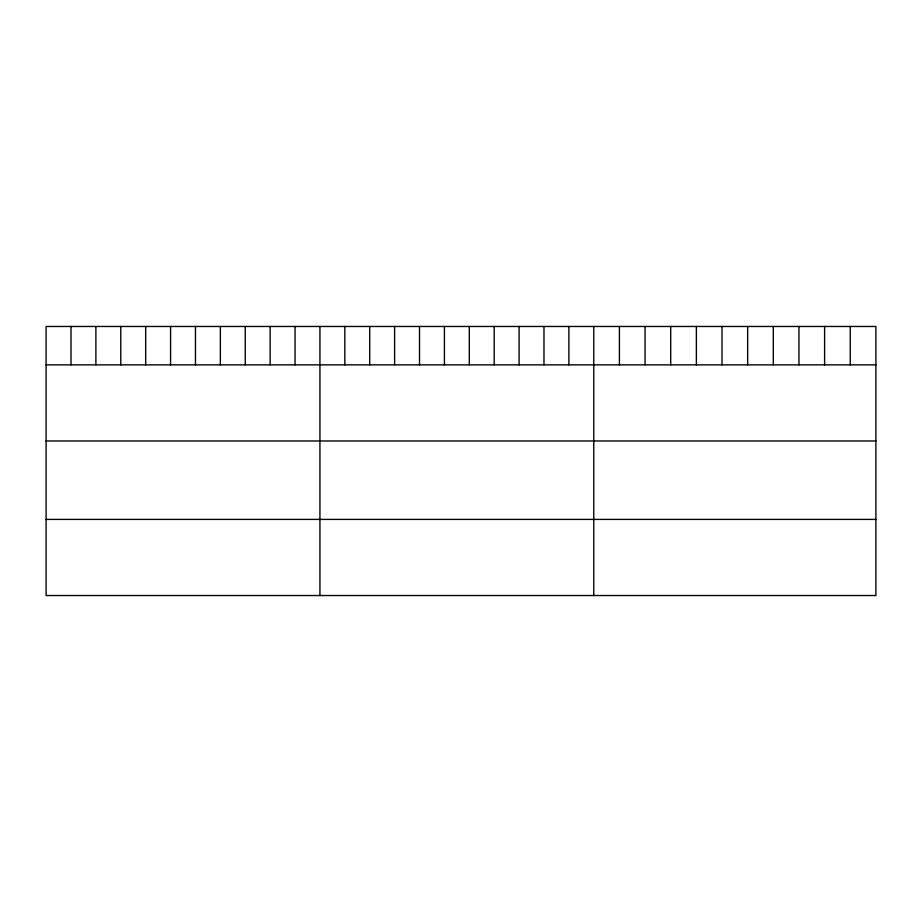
<?xml version="1.0" encoding="UTF-8"?>
<svg xmlns="http://www.w3.org/2000/svg" width="922" height="922" viewBox="0 0 922 922"><rect width="100%" height="100%" fill="white"/><g stroke="black" fill="none" stroke-linecap="round" stroke-linejoin="round"><path stroke-width="1.38" d="M875.9 364.858L875.9 595.531L46.1 595.531L46.1 326.469L875.9 326.469L875.9 364.858L46.1 364.858M46.1 440.981L875.9 440.981M46.1 519.409L875.9 519.409M850.257 326.469L850.257 364.858M824.602 326.469L824.602 364.858M798.959 326.469L798.959 364.858M773.304 326.469L773.304 364.858M747.661 326.469L747.661 364.858M722.007 326.469L722.007 364.858M696.364 326.469L696.364 364.858M670.709 326.469L670.709 364.858M645.066 326.469L645.066 364.858M619.411 326.469L619.411 364.858M593.768 326.469L593.768 595.531M568.874 326.469L568.874 364.858M543.98 326.469L543.98 364.858M519.086 326.469L519.086 364.858M494.192 326.469L494.192 364.858M469.298 326.469L469.298 364.858M444.404 326.469L444.404 364.858M419.51 326.469L419.51 364.858M394.616 326.469L394.616 364.858M369.722 326.469L369.722 364.858M344.828 326.469L344.828 364.858M319.934 326.469L319.934 595.531M295.04 326.469L295.04 364.858M270.146 326.469L270.146 364.858M245.252 326.469L245.252 364.858M220.358 326.469L220.358 364.858M195.464 326.469L195.464 364.858M170.57 326.469L170.57 364.858M145.676 326.469L145.676 364.858M120.782 326.469L120.782 364.858M95.888 326.469L95.888 364.858M70.994 326.469L70.994 364.858"/></g></svg>
